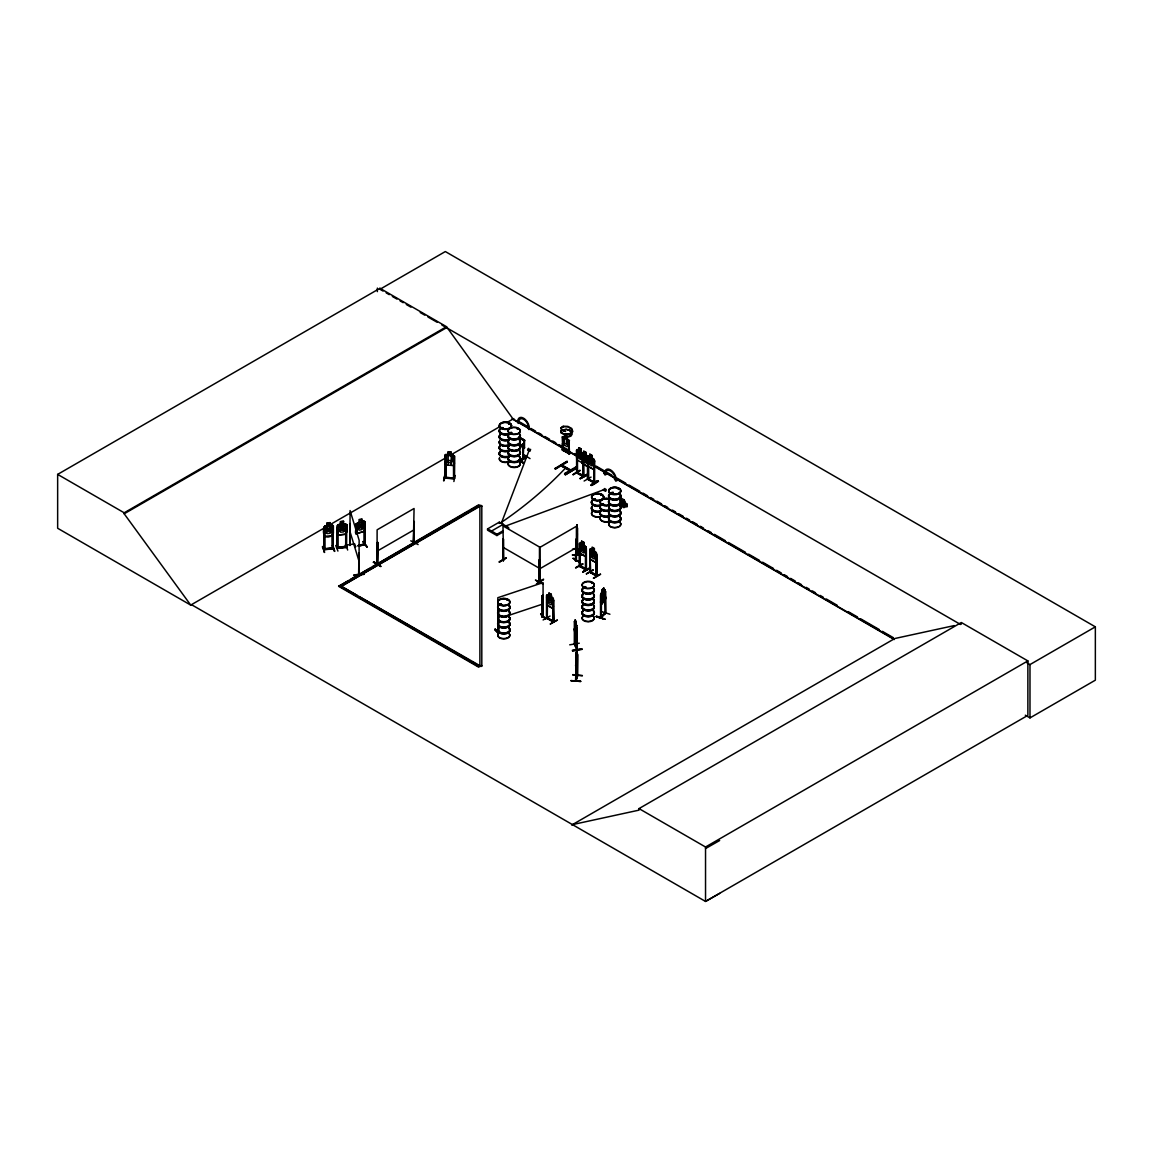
<?xml version="1.0" encoding="UTF-8"?>
<svg xmlns="http://www.w3.org/2000/svg" width="1153" height="1153" viewBox="0 0 1153 1153"><rect width="100%" height="100%" fill="white"/><g stroke="black" fill="none" stroke-linecap="round" stroke-linejoin="round"><path stroke-width="1.5" d="M577.105 537.428L577.062 535.972M577.105 535.266C577.004 553.426 577.394 524.312 577.264 536.693M582.251 554.968C561.972 554.91 578.273 555.097 582.251 554.982M577.105 535.338L577.149 532.398M579.037 549.318L572.508 549.145M577.149 549.361L577.105 554.924M577.682 549.044L577.581 554.463M577.581 528.045L577.523 554.968L577.076 554.074M577.062 530.582L577.235 524.774L577.12 527.541M577.091 535.05L577.12 533.32M577.163 530.51L577.12 528.42M358.626 574.165L358.987 552.734L358.77 574.598M577.163 662.802L575.751 667.083L577.336 659.631M576.14 661.101L576.659 654.5L575.996 681.034L576.183 679.852M577.768 674.808L577.192 675.989M580.651 681.077L570.922 680.746L580.636 681.437M605.829 613.036L605.455 591.633L605.44 613.482M603.206 489.953L604.806 488.512L603.841 490.544L603.206 489.953L506.008 525.883M528.982 450.794L530.596 449.353L530.077 451.126L528.982 450.794L501.339 523.188M529.141 449.18C528.679 446.182 526.071 452.062 528.737 450.016M523.592 439.855L524.5 440.907L523.592 439.769M523.159 458.303L524.024 440.633L523.534 447.724L524.5 447.22M524.197 447.393L520.003 444.899M561.857 430.343L560.704 427.979L563.24 426.25L567.838 426.365L571.816 428.512L572.81 431.582L570.159 434.162L564.033 434.537L560.906 432.735L561.381 430.386M523.159 444.972L523.044 459.009L523.289 444.51L522.323 445.058L522.799 443.891L523.577 444.337L522.799 443.891M522.323 445.058L523.231 444.741M576.731 677.488L575.606 680.947L576.226 655.308M575.664 658.06L577.163 652.238L576.385 653.852M561.18 430.617L566.08 429.175L570.245 430.444L571.917 432.245M576.659 635.995C578.446 639.411 572.263 622.043 574.713 631.786M604.921 600.209C610.643 589.14 594.199 614.765 604.893 600.165M523.592 446.96L524.5 448.013M364.204 544.101L364.708 543.683M596.231 616.696L604.965 619.204L596.505 616.019L596.231 616.725L604.994 619.276L596.447 616.466M570.778 470.611L570.735 469.862L570.173 470.957M444.871 456.602L445.75 456.674L445.75 477.947M445.75 456.674L445.735 478.236M444.799 475.18L443.617 480.801L444.842 475.137M444.092 480.715L445.317 474.777M454.354 478.019L444.928 477.385M454.354 457.467L453.475 457.41L453.561 478.812L453.619 477.746M453.878 481.522L455.06 475.454M448.171 454.642L446.571 455.406L446.571 460.306L448.171 462.526L451.14 462.742L452.74 460.753L452.74 455.867L451.14 454.873L454.498 456.055L454.383 478.841L444.727 478.12L444.885 455.19L448.186 454.585M445.894 454.397L444.871 455.276M444.871 462.295L445.851 464.99L453.388 465.538M448.056 454.556L448.07 451.861L451.27 452.106L451.198 465.38M453.316 454.945L445.937 454.484M454.498 456.055L454.354 478.798M453.345 465.524L454.498 463.102M502.823 428.123L501.641 427.504L502.766 427.95M508.689 424.016L509.179 424.203M511.773 432.634L510.015 432.908L511.399 433.254M511.255 433.211L510.548 433.153M517.928 429.262L517.495 428.657M518.302 429.046L517.279 428.873M499.624 604.258L500.416 603.668M500.071 603.826L501.339 603.913M506.873 600.309L507.406 599.935M595.078 498.874L593.579 499.537M595.352 499.263L594.732 498.845M594.155 499.782L595.279 499.177M600.713 495.401L601.707 495.156M601.491 495.055L600.713 495.228M603.379 503.976C601.405 504.236 604.287 504.985 602.961 503.731M584.124 586.834L584.124 587.381M584.528 587.367L584.773 587.223M603.134 504.481L603.12 503.616M585.364 587.367C586.69 586.171 582.798 586.776 584.787 587.18M584.701 586.589L585.609 587.497M610.672 493.369L612.171 492.72M610.614 493.008L611.739 492.576M620.098 500.402A6.197 3.574 0 0 1 614.736 505.778A6.197 3.574 0 0 1 609.375 500.402L609.375 500.027A6.197 3.574 0 0 0 614.736 505.475A6.197 3.574 0 0 0 620.098 500.099M611.94 493.455L611.09 492.605M591.921 583.461L591.849 582.726M611.796 493.398L610.73 493.268M618.109 489.074L618.844 489.232M543.149 616.149C541.088 615.702 544.36 616.509 542.458 617.186L542.141 595.669L543.077 595.568L542.314 595.827M373.298 562.433C374.004 559.94 389.642 573.286 373.63 561.857M542.717 583.793L535.41 580.074L542.76 583.879M519.931 461.229L522.741 462.771M575.65 680.875L576.774 650.854L576.226 652.829M576.226 653.708L576.558 651.733M577.523 654.688L577.739 675.485M582.38 675.802L572.796 674.606M577.682 654.183L577.177 676.047L577.307 674.721M524.269 440.158L524.24 448.07M360.471 525.177L363.008 522.165L361.12 525.638C365.227 527.93 361.624 530.207 360.514 526.33L357.949 529.486L359.88 525.898L358.021 523.347L360.644 525.047M576.99 648.663L574.367 643.662L575.059 644.167M574.41 644.498L576.947 649.874L576.659 625.387L576.86 649.86M582.568 547.473L584.73 546.363L583.288 548.554L584.787 552.532L582.827 548.842C581.847 552.388 579.426 549.621 582.351 547.992L580.925 544.173L582.798 547.646M593.089 553.555L595.207 552.417L593.781 554.607L595.279 558.585L593.319 554.896C592.383 558.484 589.774 555.602 592.829 554.045L591.417 550.226L593.132 553.296M359.073 522.237L356.104 523.88L357.026 533.306L364.002 531.648L365.025 528.795M590.97 460.523L592.988 459.37L591.532 461.56L592.945 465.524L591.085 461.863C590.322 465.466 587.381 462.627 590.595 461.013L589.154 457.193L591.042 460.667M583.865 453.922C583.101 446.946 585.364 456.372 582.308 452.855L581.516 453.417L582.207 463.463L587.554 466.547L588.333 464.385M546.652 602.298L547.257 605.368L552.618 608.438L553.31 599.214M552.59 608.453L553.469 606.233M586.128 554.305L585.421 556.423L580.074 553.339L579.31 550.37L580.017 553.397L585.349 556.467L586.128 554.204M589.803 556.423L590.495 559.45L595.842 562.52L596.692 560.329M587.54 463.405L588.246 466.417L593.608 469.487L594.4 467.21M495.127 629.106L498.903 632.709M341.864 527.31L344.661 524.701L342.657 527.93C346.664 530.668 343.464 532.6 342.023 528.55L339.27 531.374L341.346 528.031L339.357 525.249L342.037 527.224M333.174 548.857L333.26 525.898L332.237 525.033L333.376 525.912L333.376 532.96L332.223 535.597C322.898 540.685 322.047 531.173 324.872 525.782L327.135 525.638L327.135 523.015L330.104 522.77M333.376 532.96L332.295 535.669L324.915 536.275L323.964 533.839M337.281 532.556L338.261 535.064L345.698 534.315L346.779 531.591L346.765 524.485L346.577 547.502L337.137 548.424L337.152 526.863L338.074 526.964L338.132 548.338M567.074 461.344L567.074 462.223L555.53 469.04L554.766 468.608L567.031 461.33M555.429 468.176L555.53 469.04M555.4 468.824L566.368 461.704L567.074 462.223M526.114 456.285L519.153 460.292M582.798 563.976L575.923 567.636M586.358 574.035L593.276 570.029M573.142 474.661L579.988 470.626M584.11 481.017L591.057 477.097M543.121 619.968L550.067 616.048M324.469 552.028L322.754 546.781M324.44 552.388L322.696 546.839M335.739 545.513L337.93 551.091M503.602 539.244L503.385 560.776L502.982 538.898L502.737 560.444L503.126 559.45M503.256 560.704L502.91 559.407M576.529 472.903L583.49 476.794L583.418 462.54M577.538 472.355L576.529 472.053L577.177 472.456M576.759 471.908L577.538 473.134L577.466 458.865M582.827 475.685C588.232 477.183 566.8 467.931 583.663 475.814M583.029 463.809L582.798 476.477L582.784 460.407M576.759 472.687L583.749 476.621L583.663 462.396M588.275 478.855L587.497 478.409L588.534 478.682M589.817 454.109L592.181 455.377L592.037 458.087L593.175 459.615L593.175 464.515L592.037 465.956L589.904 464.745L588.751 461.993L588.751 457.092L589.904 456.862C589.169 449.857 591.359 459.283 588.347 455.81L587.54 456.372L587.482 479.216L594.472 483.165L594.472 460.22L594.371 483.165M587.958 478.308L587.958 479.086M539.085 581.4L540.166 580.795L540.166 581.559L539.157 581.818L539.056 559.998L539.921 560.228M539.993 581.602L539.157 580.968L540.094 580.809M594.602 482.92L587.742 479.043M553.469 599.185L552.59 597.831L553.469 599.185L553.483 622.101L546.493 618.167L546.58 595.308L547.372 594.732L552.633 597.859M547.199 618.57L547.459 604.172M563.168 449.987C583.288 460.076 547.848 442.521 569.568 453.951L568.876 440.215L568.804 453.504M569.568 453.951L568.876 448.546M586.128 547.214L586.2 570.159L579.282 566.224L580.175 565.575M580.218 550.413L579.858 566.541L580.305 565.647M586.373 569.164C570.591 561.915 588.289 568.299 586.113 570.159M589.832 572.335L589.875 549.347L590.062 572.061M590.437 572.652L590.077 550.774L590.523 572.652L589.76 571.427L590.523 571.874M596.029 575.088L596.951 575.261L590.35 571.816M364.867 543.899L358.208 545.47M358.338 546.205L364.982 544.634L364.982 521.689L362.013 521.473L362.013 518.85L359.03 519.556L359.174 522.295L357.689 523.52L357.689 528.42L359.174 530.178L361.956 529.515L363.44 527.065L363.44 522.165L362.056 521.531M575.794 680.443L577.682 675.514L576.053 681.019M377.362 542.919L377.348 564.307L377.982 542.559L377.117 542.775L377.982 542.559M414.273 542.198L413.668 542.559M413.797 543.265L414.071 521.444L413.379 543.178L414.143 541.953M575.895 560.934L576.169 539.114L575.477 560.848L576.241 560.401M601.145 617.273C601.275 618.066 600.309 616.711 605.44 612.704M600.569 617.763L600.511 594.847L604.907 589.644L605.253 613.555M601.405 617.446L601.362 594.026L602.111 589.687L603.725 588.088L603.725 590.711M605.743 613.137L600.9 617.907L600.9 617.129M323.863 526.82L323.748 549.794L324.497 548.641M323.647 549.577L333.289 548.583M345.626 546.781L337.051 547.43L338.117 547.315M337.051 548.208C351.636 546.796 347.802 545.729 337.988 547.315M345.814 547.286L345.741 546.522M522.54 445.332L523.159 458.937M501.281 427.705L503.112 427.705M503.054 427.893L501.353 427.893M508.66 424.117L509.222 423.8M499.926 604.258L501.079 604.1M594.645 498.73L593.896 499.436M602.486 503.731L602.14 504.481M584.657 587.41L585.796 586.891M591.532 583.13L591.907 583.303M574.381 621.683L575.318 622.577L574.742 644.368L577.322 649.802L576.803 649.009M626.958 506.643L624.681 505.331L623.845 506.253L619.608 503.803M561.208 432.649L561.352 430.631M337.382 525.537L338.333 524.557L345.612 523.822M324.598 549.736L324.613 528.146L324.685 549.433M332.323 548.684L332.323 527.353L333.188 527.267M333.159 548.828L333.361 548.006L332.424 548.122M338.175 547.516L338.06 548.324M346.75 546.637L345.886 546.753M603.812 588.116L602.212 589.731M602.27 592.383L601.073 593.363M601.362 598.926L602.169 600.223L603.668 598.724L604.475 595.827L604.475 590.927L603.668 590.855L604.893 589.76M601.102 595.986L601.001 617.849M605.743 591.734L605.008 592.08M601.405 611.551L609.923 614.232M605.411 612.2L605.397 613.468M604.965 612.906L601.448 616.812M605.354 613.007L601.088 617.273M569.697 433.73L572.018 431.453L571.153 428.729L567.593 426.826L563.471 426.725M377.045 563.37C379.481 562.851 376.209 564.48 377.982 563.918M377.045 564.105L377.117 529.818L414.071 508.487L413.365 543.135L414.143 542.732M576.385 559.868L575.462 560.041L576.414 559.897M539.287 559.868L539.445 581.962L539.474 547.632L576.414 526.287L576.414 560.675L576.024 559.666M497.577 631.037C500.186 630.172 495.603 632.075 498.528 631.786L498.427 610.225L497.664 610.485L498.6 610.398L498.6 631.729L497.793 632.031L497.721 630.979M542.213 616.163L542.429 617.158M444.928 478.164L444.77 477.155L445.75 477.227M444.77 477.933L454.484 478.61M518.259 428.801L517.409 429.175M593.579 498.99L594.4 498.658M618.469 488.858L618.599 489.42M603.639 504.596L603.466 503.775M500.978 604.23L500.416 604.316M501.339 604.417L500.33 604.777M581.588 453.374L582.351 452.956L588.405 457.294L588.448 479.417M589.803 549.39L590.595 548.828L596.692 553.267L596.692 576.212L596.216 574.843M563.212 426.322L560.834 428.167M562.044 430.314L561.165 428.224L563.486 426.682M327.149 525.696L325.564 526.734L325.564 531.634L327.149 533.58L330.104 533.277L331.689 531.014L331.689 526.114L330.104 525.408L330.19 522.612L327.034 522.943L327.034 525.566M564.84 474.315L576.284 467.34L576.961 467.902L565.417 474.762L564.639 474.315L564.639 473.436L576.284 466.749M564.639 474.315L576.385 467.498M576.932 467.844L565.417 474.762M413.61 543.322L414.316 521.588M410.771 540.815L418.121 544.576M377.117 563.255L378.054 563.284M581.054 459.6L578.921 458.375L577.783 455.622L578.921 447.71L581.213 449.007L581.054 451.717L582.207 453.244M576.976 472.73L576.558 450.016L577.365 449.439L583.418 453.907M576.831 451.399L577.466 451.76M581.213 449.007L578.849 447.753M582.611 452.524L583.346 453.907M576.558 457.049L577.264 460.061L582.64 463.117M588.347 455.81L594.4 460.263L593.564 458.952M587.814 457.755L588.434 458.116M592.109 458.044L593.665 458.836M593.766 482.848L594.011 461.286M594.631 461.647L593.766 461.431M573.2 474.762L580.089 470.294L573.2 474.33M588.318 466.374L593.694 469.444M580.175 478.293L587.093 474.301L580.218 478.365M580.262 478.74L587.439 474.921L580.175 478.74M593.694 482.718L594.011 468.392M598.421 481.277C584.124 491.74 594.703 478.985 598.421 481.291M591.143 485.096L598.032 480.628M499.335 562.26L506.225 557.793L499.335 561.814M539.849 560.084L539.705 581.746M575.477 560.848L576.169 539.114M573.257 558.268L579.844 562.462M536.822 583.879C557.375 569.885 522.496 592.93 543.409 579.656M576.414 560.589L575.549 560.819L576.486 560.545M546.825 596.706L547.459 597.052M552.82 621.77L552.777 600.367L553.656 600.598L553.728 621.971L546.825 618.037L546.652 595.251M553.656 600.598L552.777 600.367M546.81 617.201L547.286 617.792M547.286 618.022L553.656 621.121M553.397 622.116L553.166 620.79L546.825 618.037M557.144 620.026L550.168 624.047L557.403 620.17M191.571 604.705L190.821 605.152L57.65 528.261L57.65 474.387L379.971 288.293L446.514 326.703L513.056 419L576.803 455.81M379.971 288.293L379.971 289.288L445.332 251.556L1095.35 626.843L1095.35 680.169L1029.989 717.901L1025.32 715.191M57.65 474.387L124.193 512.797L446.514 326.703M719.645 893.402L705.535 901.444L191.484 604.662L190.721 605.094L124.193 513.791L446.514 327.697M190.721 605.094L446.254 457.568M450.909 454.873L499.062 427.071M506.83 422.589L513.806 418.568M523.592 440.662L523.866 439.639M524.5 440.014L520.003 437.78M522.64 445.404L522.64 446.629C519.7 446.096 520.464 442.824 523.087 445.735L523.866 445.289L523.058 444.582M518.864 460.177L526.172 456.401M520.104 460.84L526.935 456.847M527.325 457.049L520.363 460.984M562.275 436.886L568.343 439.509L569.092 447.811L567.953 449.785L558.902 444.597M563.096 437.16L562.477 450.218L562.477 436.8L563.168 450.535L563.341 445.361M522.713 462.843L523.087 462.18L518.893 459.845M530.02 458.62L523.087 454.181M377.117 551.148L414.071 529.818M568.631 440.36L569.496 440.576M563.096 449.713L562.952 449.713M481.81 665.685L479.893 665.685L340.005 585.551L341.346 586.329L479.893 505.677L479.893 666.348L478.596 667.126L338.651 586.329L478.553 504.899L481.81 505.677L481.81 666.348L479.893 666.348L472.168 661.865M338.651 586.329L347.788 581.069M350.901 579.267L369.58 568.487M372.693 566.685L467.657 511.86M470.77 510.058L478.553 505.562L481.81 506.34M341.346 586.329L479.893 506.34M570.706 469.963C542.126 454.239 588.967 480.397 560.906 465.697L570.173 471.044M561.05 465.697L561.684 464.702M588.261 457.323L586.128 455.06L586.128 452.437L587.194 461.531L586.055 462.973L583.937 461.748L582.798 458.995L582.798 454.095L583.937 453.878M582.207 463.463L587.554 466.547M502.751 532.167L496.885 535.554L487.546 530.164L487.546 528.939L499.292 522.165L508.617 527.555L508.617 528.78M487.546 528.939L491.654 530.985L503.4 524.211M496.885 535.554L496.885 534.329L502.751 530.942M619.305 497.145L623.946 499.753L624.681 502.881L627.03 504.149L626.958 506.816L624.609 505.374M624.681 505.504L624.681 507.291L624.753 501.137M627.03 504.149L619.608 498.73M579.584 544.72L580.218 545.081M581.588 543.712L581.732 541.175M583.937 542.357L584.917 551.494L583.778 552.936L581.66 551.711L580.521 548.958L581.588 541.088L583.937 542.357L583.937 544.98L586.2 547.214L580.074 542.919M539.474 568.962L576.414 547.632M585.436 569.784L585.508 548.424L586.373 548.641L586.445 570.014L579.584 566.051L579.584 550.053M586.373 548.641L585.508 548.424M594.343 551.076L594.415 548.41L592.152 547.099L591.013 555.011L592.152 557.778L594.271 559.003L595.409 557.548L595.409 552.647L594.271 551.12L595.856 551.956L596.533 560.315M596.231 561.439L595.986 575.895L596.231 554.334M590.495 559.45L595.842 562.52M582.856 564.076L575.549 567.867L582.467 563.86M590.163 568.285L582.856 572.09L589.832 567.708M582.856 572.09L590.163 568.299M589.846 568.054L582.87 571.643M548.929 593.19L551.192 594.314L552.186 598.566L552.186 603.466L551.048 604.907L548.929 603.682L547.79 600.929L547.79 596.029L548.929 595.813L548.929 593.002L551.192 594.314M593.348 578.143L600.324 574.05M600.641 574.309L593.723 578.345M338.651 585.666L478.596 666.463L479.936 665.685M571.715 825.058L894.8 638.517L954.324 625.575M572.464 824.611L639.007 810.141L639.007 808.599L961.328 622.505L1027.871 660.914L1027.871 715.35L705.535 901.444L705.535 847.008L1027.871 660.914M961.328 624.047L960.579 624.494L441.873 325.016M1026.905 662.788L1029.989 664.575L1095.35 626.843M705.535 848.565L719.645 840.523M454.455 478.034L445.591 477.443M530.308 428.801L528.924 429.55L527.512 427.172M542.904 595.409L543.149 616.927M565.95 429.449L570.101 430.487M519.729 422.69L518.245 423.382L516.746 420.96M624.753 507.248L623.859 507.666L619.305 504.928M566.988 437.03L563.543 436.814L570.461 435.848L571.369 432.289M545.556 618.786L540.671 613.929L545.614 618.801M542.141 616.999L542.861 616.696M509.568 615.111L543.077 603.941M611.205 492.821L612.157 493.008M500.402 603.797L499.753 604.532M498.427 630.777L498.687 631.7M363.973 521.07L356.061 523.822L356.003 532.527M355.888 525.249C357.531 523.981 354.418 531.994 355.888 534.127M363.944 523.332L364.881 523.318L363.944 523.332L364.017 544.893L364.103 544.115M364.002 531.648L356.983 533.248L356.162 530.812M358.338 545.643L363.844 544.13M358.208 546.018L364.881 544.648M363.051 541.478L367.274 547.041L363.181 541.838M497.88 632.003L497.837 597.701L543.077 582.611L543.049 616.985M582.957 475.44L583.404 476.809M568.804 452.725L569.236 454.095L569.265 440.72M575.289 619.81L575.318 622.577L575.188 619.824L576.096 621.626M574.353 621.597L574.367 644.541M576.01 621.626L575.981 632.147L574.799 627.477M574.77 623.096L574.698 645.017L575.001 630.691M576.01 624.249L576.644 625.445M577.249 628.443L577.278 649.701M569.712 644.815L579.296 643.215M576.673 648.721L576.615 649.398M572.392 650.177L581.861 648.75M581.861 649.096L572.522 650.869M572.508 650.811L581.991 649.413M349.863 545.383L350.08 523.534L350.253 545.427M354.706 543.87L345.064 545.326M363.829 573.776C340.625 578.071 364.42 572.133 363.916 574.453M354.173 575.16L363.844 574.165M354.202 575.131L363.901 574.367M343.608 521.315L340.423 521.574L340.452 524.255L338.968 525.379L338.968 530.279L340.553 532.21L343.508 531.908L345.093 529.645L345.093 524.745L343.508 524.038L343.594 521.257L340.553 521.718L340.553 524.341L337.281 525.523L337.238 548.41M330.089 525.336L332.266 525.091L324.93 525.927M343.608 523.938L346.779 524.543M324.685 528.333L323.806 528.42M345.684 547.531L345.727 525.999L346.592 525.898M333.015 545.845L334.716 551.422L332.54 545.787M347.658 550.024L345.958 544.461M322.292 546.94L322.826 546.436L324.526 552.446M333.289 547.805L324.613 548.698M323.921 549.001L332.223 548.136M333.26 548.785L323.921 549.779M572.94 558.383L579.916 562.361M603.206 504.726L602.399 504.308M564.12 434.076L569.741 433.759M577.177 473.234L577.221 451.89M540.166 580.953L538.984 580.521L539.618 580.953M562.823 450.016L569.496 453.907M563.053 450.506L562.505 449.425M580.045 565.82L579.253 565.402M596.562 576.169L589.832 572.248M333.159 547.805L333.159 548.583M577.624 548.655L577.235 549.88M577.567 553.642L577.134 554.852L577.235 524.774M577.062 530.452L577.149 532.037M577.033 541.074L577.048 538.999L577.163 541.06M571.83 432.245L572.119 434.335L570.865 436.137L567.002 437.463L563.745 437.016M332.496 548.9L332.323 527.353M364.809 544.432L364.752 523.145M377.737 563.745L377.737 542.414M451.14 452.25L448.171 452.019L448.171 465.163M448.171 455.521L451.198 455.853M448.171 460.422L451.14 460.638M510.952 432.433L511.773 433.182L511.125 432.274M506.124 558.124L499.292 561.828M576.111 652.67L576.241 655.336M570.98 680.544L580.651 681.509M587.799 479.028L587.814 466.648M499.537 441.34A6.111 3.531 0 0 0 501.714 445.044L501.973 445.029M500.719 603.668L501.526 604.258M334.197 551.019L332.468 545.455M561.814 430.127L565.59 431.453L561.641 430.213M600.511 601.895L601.189 603.869M594.371 482.386L588.275 479.071L594.645 482.17M503.256 559.926L502.679 559.623M546.868 617.259L547.286 618.57L547.214 597.196M579.945 566.599L579.973 545.225M596.591 575.433L590.768 571.96M565.748 467.599L565.907 467.657A718.665 525.393 41.4 0 1 500.676 522.857M561.28 432.447L564.148 434.09M598.393 481.219L591.215 485.067M503.602 560.589L502.982 525.927L539.921 547.257L540.094 581.631M414.388 542.097L413.379 542.414M553.656 621.899L553.022 600.237M373.63 562.145L380.605 566.123M373.586 562.232L380.663 566.209M379.971 289.288L383.07 291.075M386.169 292.862L389.267 294.649M392.351 296.436L396.992 299.117M400.091 300.904L403.19 302.691M406.288 304.478L410.929 307.159M420.211 312.521L424.852 315.201M427.95 316.989L437.232 322.336M583.778 451.169L586.128 452.437M520.032 422.157L527.8 426.639M530.913 428.44L535.583 431.136M538.682 432.923L541.795 434.724M544.908 436.511L549.577 439.207M552.691 441.008L555.789 442.81M574.453 453.576L577.567 455.377M596.231 466.143L603.999 470.64M607.112 472.427L611.782 475.122M616.437 477.818L625.776 483.208M628.875 484.995L639.771 491.279M642.87 493.08L647.539 495.776M650.652 497.563L653.765 499.364M656.879 501.166L661.534 503.847M664.647 505.648L667.76 507.45M672.415 510.13L675.528 511.932M678.641 513.734L683.311 516.429M686.424 518.216L689.523 520.017M692.636 521.805L697.306 524.5M700.419 526.301L703.517 528.088M708.187 530.784L711.3 532.585M714.413 534.372L725.295 540.656M728.408 542.458L745.515 552.33M748.614 554.132L759.51 560.416M762.609 562.203L773.504 568.501M776.603 570.288L781.273 572.983M784.386 574.785L787.499 576.572M790.612 578.374L795.267 581.069M798.38 582.856L801.494 584.657M806.149 587.353L809.262 589.14M812.375 590.941L815.488 592.728M820.158 595.424L823.256 597.225M826.37 599.012L837.251 605.311M848.147 611.594L857.472 616.97M860.585 618.772L879.249 629.538M882.348 631.34L893.244 637.623M593.91 465.682L894.036 638.964M512.033 418.856L516.717 421.566M519.844 423.367L576.01 455.795M594.717 466.605L894.267 639.54M576.183 466.619L576.961 467.945M518.821 436.828L524.543 440.172M518.821 437.549L524.572 440.705M520.003 438.5L524.5 440.907M619.608 500.042L623.845 502.492L623.96 505.85L621.352 502.708M522.612 444.899L523.376 445.346L523.376 444.453M518.821 443.934L523.087 446.398M619.608 502.492L623.932 505.043L621.871 502.492C625.301 503.414 624.061 499.854 621.337 501.613L619.694 499.537M518.821 444.654L523.087 447.119M520.003 445.62L524.269 448.157M518.836 460.22L523.087 462.612M581.732 543.798L579.31 543.337L579.382 566.253M590.523 548.871L592.224 549.851M595.986 554.478L596.85 554.694L596.923 576.068L590.077 572.104M592.959 569.913L586.416 573.69M502.982 547.257L539.921 568.588M546.551 597.787L553.397 601.707M552.633 608.28L547.401 605.253L546.724 602.327M341.562 586.459L357.113 595.438M360.212 597.225L469.055 660.064M639.007 808.599L705.535 847.008M581.746 459.053L580.103 455.507C579.109 459.053 576.673 456.285 579.613 454.642L578.186 450.837L580.06 454.311C580.896 450.837 583.62 453.792 580.564 455.204L581.544 457.655M491.654 530.985L496.885 534.329M363.887 521.113L365.025 521.747M576.586 472.889L576.63 449.973M540.671 614.218L545.614 619.103M498.773 633.141L495.185 629.048M498.471 633.242L494.752 629.581L498.427 633.314A6.082 3.517 0 0 0 503.803 638.56A6.082 3.517 0 0 0 509.078 633.3M363.123 541.795L366.841 547.026M355.845 546.681L353.971 543.625L355.34 546.81M623.874 499.797L624.681 501.18M577.163 652.238L577.177 676.047M575.347 620.703L575.851 622.663L575.347 621.582M574.612 621.236L576.543 625.459M337.368 532.47L338.333 534.978L345.597 534.17L346.779 531.591M445 462.223L445.937 464.89M562.275 443.876L563.413 447.162M358.987 574.064L359.145 540.281L350.08 510.577L349.921 545.455M350.08 531.908L359.145 561.612M330.19 522.612L330.19 525.235M600.569 601.837L601.16 603.985M577.019 539.1L577.12 524.774M575.851 662.009L576.14 663.191L576.673 650.84M587.684 463.391L588.376 466.316M575.578 665.022L575.851 667.097M1029.989 664.575L1029.989 717.901M603.725 588.088L603.768 590.884M588.434 467.008L588.506 479.489M585.738 557.173L585.738 569.611M582.366 675.485L572.71 674.952M551.12 594.357L551.048 597.038M542.141 595.669L542.227 617.186M524.5 440.1L524.5 447.94M499.292 522.165L499.292 523.39M377.362 288.091L377.362 291.623M356.695 525.047L356.825 534.113M124.193 512.797L124.193 513.791M593.55 594.415A6.197 3.574 0 0 1 588.189 599.791A6.197 3.574 0 0 1 582.813 594.415M593.464 594.789A6.096 3.517 0 0 1 588.189 600.064A6.096 3.517 0 0 1 582.899 594.789M593.478 599.776A6.111 3.531 0 0 1 588.189 605.066A6.111 3.531 0 0 1 582.885 599.776M593.55 588.534A6.197 3.574 0 0 1 588.189 593.896A6.197 3.574 0 0 1 582.813 588.534M593.478 593.795A6.111 3.531 0 0 1 588.189 599.084A6.111 3.531 0 0 1 582.885 593.795M593.478 588.895A6.111 3.531 0 0 1 588.189 594.199A6.111 3.531 0 0 1 582.885 588.895M593.55 594.112A6.197 3.574 0 0 1 588.189 599.488A6.197 3.574 0 0 1 582.813 594.112M593.55 588.232A6.197 3.574 0 0 1 588.189 593.593A6.197 3.574 0 0 1 582.813 588.232M593.464 587.915A6.096 3.517 0 0 1 588.189 593.204A6.096 3.517 0 0 1 582.899 587.915M593.55 611.191A6.197 3.574 0 0 1 588.189 616.567A6.197 3.574 0 0 1 582.813 611.191M593.464 611.566A6.096 3.517 0 0 1 588.189 616.841A6.096 3.517 0 0 1 582.899 611.566M593.449 616.149A6.082 3.517 0 0 1 588.189 621.424A6.082 3.517 0 0 1 582.914 616.149M593.464 600.266A6.096 3.517 0 0 1 588.189 605.541A6.096 3.517 0 0 1 582.899 600.266M593.464 616.48A6.096 3.517 0 0 1 588.189 621.77A6.096 3.517 0 0 1 582.899 616.48M593.478 599.964A6.125 3.531 0 0 1 588.189 605.267A6.125 3.531 0 0 1 582.885 599.964M593.55 605.311A6.197 3.574 0 0 1 588.189 610.672A6.197 3.574 0 0 1 582.813 605.311M593.478 610.571A6.111 3.531 0 0 1 588.189 615.861A6.111 3.531 0 0 1 582.885 610.571M593.478 605.671A6.111 3.531 0 0 1 588.189 610.975A6.111 3.531 0 0 1 582.885 605.671M593.55 610.888A6.197 3.574 0 0 1 588.189 616.264A6.197 3.574 0 0 1 582.813 610.888M593.55 605.008A6.197 3.574 0 0 1 588.189 610.369A6.197 3.574 0 0 1 582.813 605.008M593.464 604.691A6.096 3.517 0 0 1 588.189 609.98A6.096 3.517 0 0 1 582.899 604.691M509.179 611.566A6.197 3.574 0 0 1 503.803 616.927A6.197 3.574 0 0 1 498.442 611.566M509.107 611.926A6.111 3.531 0 0 1 503.803 617.215A6.111 3.531 0 0 1 498.514 611.926M509.078 616.524A6.082 3.517 0 0 1 503.803 621.784A6.082 3.517 0 0 1 498.543 616.524M509.107 616.855A6.111 3.531 0 0 1 503.803 622.144A6.111 3.531 0 0 1 498.514 616.855M509.179 605.671A6.197 3.574 0 0 1 503.803 611.032A6.197 3.574 0 0 1 498.442 605.671M509.093 610.946A6.096 3.517 0 0 1 503.803 616.221A6.096 3.517 0 0 1 498.528 610.946M509.093 606.046A6.096 3.517 0 0 1 503.803 611.321A6.096 3.517 0 0 1 498.528 606.046M509.179 611.263A6.197 3.574 0 0 1 503.803 616.624A6.197 3.574 0 0 1 498.442 611.263M509.179 605.368A6.197 3.574 0 0 1 503.803 610.73A6.197 3.574 0 0 1 498.442 605.368M509.107 605.051A6.111 3.531 0 0 1 503.803 610.341A6.111 3.531 0 0 1 498.514 605.051M509.179 628.342A6.197 3.574 0 0 1 503.803 633.703A6.197 3.574 0 0 1 498.442 628.342M509.107 628.702A6.111 3.531 0 0 1 503.803 633.991A6.111 3.531 0 0 1 498.514 628.702M509.064 617.403A6.068 3.502 0 0 1 503.803 622.663A6.068 3.502 0 0 1 498.543 617.403M509.107 633.617A6.111 3.531 0 0 1 503.803 638.906A6.111 3.531 0 0 1 498.514 633.617M509.107 617.086A6.125 3.531 0 0 1 503.803 622.375A6.125 3.531 0 0 1 498.514 617.086M509.179 622.447A6.197 3.574 0 0 1 503.803 627.808A6.197 3.574 0 0 1 498.442 622.447M509.093 627.722A6.096 3.517 0 0 1 503.803 632.997A6.096 3.517 0 0 1 498.528 627.722M509.093 622.822A6.096 3.517 0 0 1 503.803 628.097A6.096 3.517 0 0 1 498.528 622.822M509.179 628.039A6.197 3.574 0 0 1 503.803 633.401A6.197 3.574 0 0 1 498.442 628.039M509.179 622.144A6.197 3.574 0 0 1 503.803 627.506A6.197 3.574 0 0 1 498.442 622.144M509.107 621.827A6.111 3.531 0 0 1 503.803 627.117A6.111 3.531 0 0 1 498.514 621.827M620.011 500.777A6.096 3.517 0 0 1 614.736 506.052A6.096 3.517 0 0 1 609.461 500.777M620.011 505.374A6.096 3.517 0 0 1 614.736 510.649A6.125 3.531 0 0 1 609.433 505.49M609.461 505.374A6.096 3.517 0 0 0 614.736 510.649A6.125 3.531 0 0 0 620.04 505.49M620.011 505.749A6.082 3.517 0 0 1 614.736 511.024A6.082 3.517 0 0 1 609.461 505.749M620.098 494.522A6.197 3.574 0 0 1 614.736 499.883A6.197 3.574 0 0 1 609.375 494.522M610.355 493.787A6.197 3.574 0 0 1 613.137 492.85M620.011 499.797A6.096 3.517 0 0 1 614.736 505.072A6.096 3.517 0 0 1 609.461 499.797M620.011 494.896A6.096 3.517 0 0 1 614.736 500.171A6.096 3.517 0 0 1 609.461 494.896M610.427 494.161A6.096 3.517 0 0 1 613.151 493.253M620.098 494.219A6.197 3.574 0 0 1 614.736 499.58A6.197 3.574 0 0 1 609.375 494.219M610.355 493.484A6.197 3.574 0 0 1 613.137 492.547M620.011 493.902A6.096 3.517 0 0 1 614.736 499.191A6.096 3.517 0 0 1 609.461 493.902M610.427 493.181A6.096 3.517 0 0 1 613.151 492.259M620.098 517.178A6.197 3.574 0 0 1 614.736 522.554A6.197 3.574 0 0 1 609.375 517.178M620.011 517.553A6.096 3.517 0 0 1 614.736 522.828A6.096 3.517 0 0 1 609.461 517.553M620.04 522.266A6.125 3.531 0 0 1 614.736 527.57A6.125 3.531 0 0 1 609.433 522.266M620.011 506.253A6.096 3.517 0 0 1 614.736 511.528A6.096 3.517 0 0 1 609.461 506.253M620.011 522.468A6.096 3.517 0 0 1 614.736 527.757A6.096 3.517 0 0 1 609.461 522.468M620.098 511.298A6.197 3.574 0 0 1 614.736 516.659A6.197 3.574 0 0 1 609.375 511.298M620.011 516.573A6.096 3.517 0 0 1 614.736 521.848A6.096 3.517 0 0 1 609.461 516.573M620.011 511.673A6.096 3.517 0 0 1 614.736 516.948A6.096 3.517 0 0 1 609.461 511.673M620.098 516.875A6.197 3.574 0 0 1 614.736 522.251A6.197 3.574 0 0 1 609.375 516.875M620.098 510.995A6.197 3.574 0 0 1 614.736 516.357A6.197 3.574 0 0 1 609.375 510.995M620.011 510.678A6.096 3.517 0 0 1 614.736 515.967A6.096 3.517 0 0 1 609.461 510.678M600.742 511.456A6.197 3.574 0 0 1 593.262 510.88A6.197 3.574 0 0 1 592.267 506.571M600.684 511.745A6.096 3.517 0 0 1 593.319 511.183A6.096 3.517 0 0 1 592.354 506.931M600.684 516.342A6.096 3.517 0 0 1 593.319 515.78A6.096 3.517 0 0 1 592.354 511.528M600.684 516.688A6.096 3.517 0 0 1 593.319 516.126A6.096 3.517 0 0 1 592.354 511.874M600.742 505.562A6.197 3.574 0 0 1 593.262 505A6.197 3.574 0 0 1 592.267 500.676M600.699 510.765A6.111 3.531 0 0 1 593.319 510.202A6.111 3.531 0 0 1 592.339 505.951M600.699 505.864A6.111 3.531 0 0 1 593.319 505.302A6.111 3.531 0 0 1 592.339 501.051M600.742 511.154A6.197 3.574 0 0 1 593.262 510.577A6.197 3.574 0 0 1 592.267 506.268M600.742 505.259A6.197 3.574 0 0 1 593.262 504.697A6.197 3.574 0 0 1 592.267 500.373M600.684 504.87A6.096 3.517 0 0 1 593.319 504.308A6.096 3.517 0 0 1 592.354 500.056M609.245 504.87A6.096 3.517 0 0 1 600.108 501.829A6.096 3.517 0 0 1 609.245 498.773M609.245 505.389A6.096 3.517 0 0 1 600.108 502.333A6.096 3.517 0 0 1 609.245 499.278M609.26 505.1A6.125 3.531 0 0 1 600.079 502.045A6.125 3.531 0 0 1 609.26 498.975M609.245 509.813A6.096 3.517 0 0 1 602.486 509.554A6.096 3.517 0 0 1 600.309 505.85M609.245 516.688A6.096 3.517 0 0 1 602.486 516.429A6.096 3.517 0 0 1 600.309 512.725M609.303 516.4A6.197 3.574 0 0 1 602.428 516.14A6.197 3.574 0 0 1 600.223 512.379M609.303 516.097A6.197 3.574 0 0 1 602.428 515.838A6.197 3.574 0 0 1 600.223 512.062M609.303 510.505A6.197 3.574 0 0 1 602.428 510.246A6.197 3.574 0 0 1 600.223 506.484M609.303 510.202A6.197 3.574 0 0 1 602.428 509.943A6.197 3.574 0 0 1 600.223 506.181M609.26 510.808A6.111 3.531 0 0 1 602.486 510.548A6.111 3.531 0 0 1 600.295 506.844M609.26 515.708A6.111 3.531 0 0 1 602.486 515.449A6.111 3.531 0 0 1 600.295 511.745M609.245 521.632A6.096 3.517 0 0 1 602.486 521.372A6.096 3.517 0 0 1 600.309 517.668M609.245 521.286A6.096 3.517 0 0 1 602.486 521.026A6.096 3.517 0 0 1 600.309 517.322M508.531 440.042A6.197 3.574 0 0 1 501.051 439.466A6.197 3.574 0 0 1 500.071 435.157M508.473 444.914A6.068 3.502 0 0 1 501.742 444.669A6.068 3.502 0 0 1 499.566 440.979M508.531 434.162A6.197 3.574 0 0 1 501.051 433.586A6.197 3.574 0 0 1 500.071 429.276M508.531 439.74A6.197 3.574 0 0 1 501.051 439.163A6.197 3.574 0 0 1 500.071 434.854M508.531 433.859A6.197 3.574 0 0 1 501.051 433.283A6.197 3.574 0 0 1 500.071 428.959M508.487 434.45A6.111 3.531 0 0 1 501.714 434.205A6.111 3.531 0 0 1 499.537 430.487M508.487 433.47A6.111 3.531 0 0 1 501.714 433.211A6.111 3.531 0 0 1 499.537 429.507M508.487 440.345A6.111 3.531 0 0 1 501.714 440.086A6.111 3.531 0 0 1 499.537 436.367M508.487 439.351A6.111 3.531 0 0 1 501.714 439.091A6.111 3.531 0 0 1 499.537 435.387M508.487 445.303A6.111 3.531 0 0 1 501.714 445.044M508.531 456.819A6.197 3.574 0 0 1 501.051 456.242A6.197 3.574 0 0 1 500.071 451.933M508.487 445.807A6.096 3.517 0 0 1 501.728 445.548A6.096 3.517 0 0 1 499.552 441.844M508.473 461.69A6.068 3.502 0 0 1 501.742 461.445A6.068 3.502 0 0 1 499.566 457.755M508.502 445.519A6.125 3.531 0 0 1 501.714 445.26A6.125 3.531 0 0 1 499.523 441.541M508.531 450.938A6.197 3.574 0 0 1 501.051 450.362A6.197 3.574 0 0 1 500.071 446.052M508.531 456.516A6.197 3.574 0 0 1 501.051 455.939A6.197 3.574 0 0 1 500.071 451.63M508.531 450.636A6.197 3.574 0 0 1 501.051 450.059A6.197 3.574 0 0 1 500.071 445.735M508.487 451.227A6.111 3.531 0 0 1 501.714 450.982A6.111 3.531 0 0 1 499.537 447.263M508.487 450.246A6.111 3.531 0 0 1 501.714 449.987A6.111 3.531 0 0 1 499.537 446.269M508.487 457.121A6.111 3.531 0 0 1 501.714 456.862A6.111 3.531 0 0 1 499.537 453.143M508.487 456.127A6.111 3.531 0 0 1 501.714 455.867A6.111 3.531 0 0 1 499.537 452.163M508.487 462.036A6.111 3.531 0 0 1 501.714 461.776A6.111 3.531 0 0 1 499.537 458.058M519.556 440.215A6.197 3.574 0 0 1 514.195 445.577A6.197 3.574 0 0 1 508.833 440.215M519.484 440.576A6.111 3.531 0 0 1 514.195 445.865A6.111 3.531 0 0 1 508.905 440.576M519.499 445.303A6.125 3.531 0 0 1 514.195 450.607A6.125 3.531 0 0 1 508.891 445.303M519.47 445.173A6.082 3.517 0 0 1 514.195 450.434A6.082 3.517 0 0 1 508.92 445.173M519.499 445.505A6.125 3.531 0 0 1 514.195 450.809A6.125 3.531 0 0 1 508.891 445.505M519.556 434.321A6.197 3.574 0 0 1 514.195 439.697A6.197 3.574 0 0 1 508.833 434.321M519.484 439.596A6.111 3.531 0 0 1 514.195 444.885A6.111 3.531 0 0 1 508.905 439.596M519.484 434.695A6.111 3.531 0 0 1 514.195 439.985A6.111 3.531 0 0 1 508.905 434.695M519.556 439.913A6.197 3.574 0 0 1 514.195 445.274A6.197 3.574 0 0 1 508.833 439.913M519.556 434.018A6.197 3.574 0 0 1 514.195 439.394A6.197 3.574 0 0 1 508.833 434.018M519.484 433.701A6.111 3.531 0 0 1 514.195 438.99A6.111 3.531 0 0 1 508.905 433.701M519.556 456.992A6.197 3.574 0 0 1 514.195 462.353A6.197 3.574 0 0 1 508.833 456.992M519.47 457.352A6.096 3.517 0 0 1 514.195 462.641A6.096 3.517 0 0 1 508.92 457.352M519.47 461.949A6.082 3.517 0 0 1 514.195 467.21A6.082 3.517 0 0 1 508.92 461.949M519.455 446.052A6.068 3.502 0 0 1 514.195 451.313A6.068 3.502 0 0 1 508.934 446.052M519.499 462.281A6.125 3.531 0 0 1 514.195 467.585A6.125 3.531 0 0 1 508.891 462.281M519.499 445.75A6.125 3.531 0 0 1 514.195 451.054A6.125 3.531 0 0 1 508.891 445.75M519.556 451.097A6.197 3.574 0 0 1 514.195 456.473A6.197 3.574 0 0 1 508.833 451.097M519.484 456.372A6.111 3.531 0 0 1 514.195 461.661A6.111 3.531 0 0 1 508.905 456.372M519.484 451.472A6.111 3.531 0 0 1 514.195 456.761A6.111 3.531 0 0 1 508.905 451.472M519.556 456.689A6.197 3.574 0 0 1 514.195 462.05A6.197 3.574 0 0 1 508.833 456.689M519.556 450.794A6.197 3.574 0 0 1 514.195 456.17A6.197 3.574 0 0 1 508.833 450.794M519.484 450.477A6.111 3.531 0 0 1 514.195 455.766A6.111 3.531 0 0 1 508.905 450.477M517.711 421.522A8.23 4.756 60 0 1 523.534 418.15A8.23 4.756 60 0 1 529.357 428.239M518.764 422.128A6.875 3.963 60 0 1 523.621 419.317A6.875 3.963 60 0 1 528.478 427.734M576.068 656.879L576.053 663.061L576.529 658.939C577.336 665.944 576.976 645.017 576.543 657.729L576.068 656.879M576.471 631.873L575.736 627.866C574.598 634.251 575.016 614.823 575.722 626.67L576.169 625.229L576.471 631.873M604.792 490.558C606.161 493.542 607.011 486.48 604.792 490.558M601.693 593.853L602.716 595.856L601.65 600.036L603.033 596.087L603.913 597.758L604.431 597.254L603.379 595.179L604.388 591.172L603.062 594.89L601.78 593.723M586.877 462.584L584.902 458.995L583.706 460.768L582.899 460.292L584.412 458.13L583 454.325L584.859 457.799C585.753 454.397 588.304 457.179 585.364 458.692L586.877 462.584M331.372 532.081L330.363 532.268L328.619 529.904L325.867 532.744L327.942 529.4L325.968 526.604L328.562 528.751L331.257 526.071L329.254 529.285L331.372 532.081M567.953 445.058L567.204 446.715L564.177 444.972L563.413 437.535L564.552 437.318L564.552 434.695L566.829 436.007L567.953 445.058M603.408 588.938L602.442 590.768L603.408 588.938M603.668 591.72L602.169 593.233L602.169 598.119L603.668 596.62L603.668 591.72M621.193 498.096L620.963 498.946L621.193 498.096M621.193 505.201L620.963 506.066L621.193 505.201M519.787 437.362L519.715 443.559L519.787 437.362M606.464 474.272L605.051 475.022L603.639 472.672L604.604 473.22A8.23 4.799 59.6 0 1 610.485 469.833A8.23 4.799 59.6 0 1 616.351 479.879L617.316 480.441L615.817 481.132L614.318 478.726L615.284 479.273A6.875 4.007 59.6 0 0 610.384 470.885A6.875 4.007 59.6 0 0 605.484 473.724L606.464 474.272M569.913 430.631L571.441 432.289L569.885 430.645M361.451 519.571L359.678 520.868L361.451 519.571M361.956 522.511L359.174 523.174L359.174 528.074L361.956 527.411L361.956 522.511M329.585 523.275L327.683 523.462L327.683 524.341L329.585 524.139L329.585 523.275M342.974 521.905L341.086 522.093L341.086 522.972L342.974 522.785L342.974 521.905M330.104 526.272L327.149 526.575L327.149 531.475L330.104 531.173L330.104 526.272M343.508 524.918L340.553 525.206L340.553 530.106L343.508 529.803L343.508 524.918M450.607 452.639L448.704 452.495L448.704 453.374L450.607 453.518L450.607 452.639M580.68 449.324L579.31 448.531L580.68 450.189L580.68 449.324M591.648 455.68L590.278 454.902L591.648 456.559L591.648 455.68M581.054 452.596L578.921 451.385L578.921 456.285L581.054 457.496L581.054 452.596M592.037 458.952L589.904 457.741L589.904 462.641L592.037 463.852L592.037 458.952M566.44 436.223L564.927 435.344L566.44 437.102L566.44 436.223M566.829 439.509L564.552 438.198L564.552 443.098L566.829 444.409L566.829 439.509M585.681 452.697L584.312 451.904L585.681 453.561L585.681 452.697M586.055 455.968L583.937 454.743L583.937 459.643L586.055 460.869L586.055 455.968M626.497 504.452L625.733 504.02L626.497 506.023L626.497 504.452M583.404 542.659L582.034 541.881L583.404 543.539L583.404 542.659M593.881 548.713L592.527 547.934L593.881 549.592L593.881 548.713M583.778 545.946L581.66 544.72L581.66 549.621L583.778 550.846L583.778 545.946M594.271 551.999L592.152 550.774L592.152 555.674L594.271 556.899L594.271 551.999M550.658 594.631L549.304 593.838L550.658 595.496L550.658 594.631M551.048 597.903L548.929 596.678L548.929 601.578L551.048 602.803L551.048 597.903M575.981 625.142L575.217 623.47L575.981 630.042L575.981 625.142M585.133 587.814A6.111 3.531 0 0 0 594.299 584.758A6.111 3.531 0 0 0 585.133 581.703A6.111 3.531 0 0 0 585.133 587.814M588.189 604.662A6.096 3.517 0 0 0 593.464 599.387A6.082 3.517 0 0 1 588.189 604.648A6.096 3.517 0 0 1 582.899 599.387A6.082 3.517 0 0 0 588.189 604.648M585.133 588.289A6.096 3.517 0 0 0 594.285 585.248A6.096 3.517 0 0 0 585.133 582.193A6.096 3.517 0 0 0 585.133 588.289M500.762 604.921A6.096 3.517 0 0 0 509.914 601.88A6.096 3.517 0 0 0 500.762 598.825A6.096 3.517 0 0 0 500.762 604.921M500.762 605.411A6.082 3.517 0 0 0 509.9 602.37A6.082 3.517 0 0 0 500.762 599.329A6.082 3.517 0 0 0 500.762 605.411M500.748 605.138A6.125 3.531 0 0 0 509.929 602.068A6.125 3.531 0 0 0 500.748 599.012A6.125 3.531 0 0 0 500.748 605.138M611.695 493.772A6.082 3.517 0 0 0 620.818 490.731A6.082 3.517 0 0 0 611.695 487.69A6.082 3.517 0 0 0 611.695 493.772M611.681 494.277A6.096 3.517 0 0 0 620.833 491.236A6.096 3.517 0 0 0 611.681 488.18A6.096 3.517 0 0 0 611.681 494.277M610.413 493.253A6.111 3.531 0 0 0 620.645 491.668A6.111 3.531 0 0 0 613.151 487.344A6.111 3.531 0 0 0 610.413 493.253M594.588 499.941A6.111 3.531 0 0 0 603.754 496.885A6.111 3.531 0 0 0 594.588 493.83A6.111 3.531 0 0 0 594.588 499.941M594.602 500.416A6.082 3.517 0 0 0 603.725 497.375A6.082 3.517 0 0 0 594.602 494.334A6.082 3.517 0 0 0 594.602 500.416M594.573 500.143A6.125 3.531 0 0 0 603.754 497.087A6.125 3.531 0 0 0 594.573 494.032A6.125 3.531 0 0 0 594.573 500.143M502.377 428.556A6.125 3.531 0 0 0 511.557 425.486A6.125 3.531 0 0 0 502.377 422.43A6.125 3.531 0 0 0 502.377 428.556M502.391 429.031A6.082 3.517 0 0 0 511.528 425.99A6.082 3.517 0 0 0 502.391 422.949A6.082 3.517 0 0 0 502.391 429.031M502.377 428.729A6.125 3.531 0 0 0 511.557 425.673A6.125 3.531 0 0 0 502.377 422.603A6.125 3.531 0 0 0 502.377 428.729M511.139 433.802A6.125 3.531 0 0 0 520.32 430.746A6.125 3.531 0 0 0 511.139 427.677A6.125 3.531 0 0 0 511.139 433.802M511.154 434.076A6.068 3.502 0 0 0 520.262 431.035A6.068 3.502 0 0 0 511.154 427.994A6.068 3.502 0 0 0 511.154 434.076"/></g></svg>
